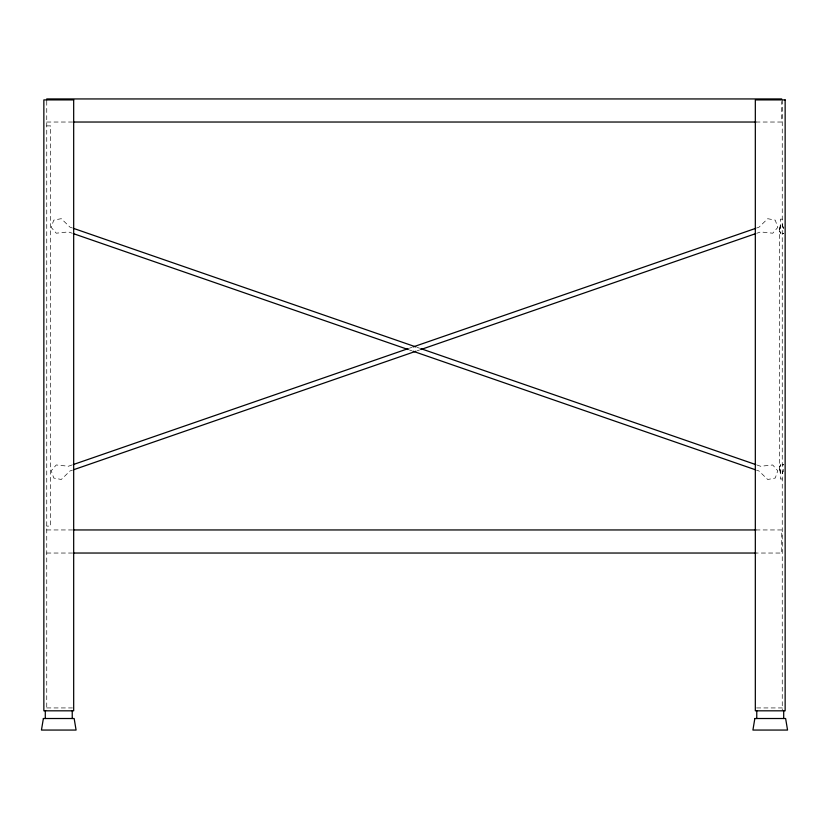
<?xml version="1.0" encoding="UTF-8"?>
<svg xmlns="http://www.w3.org/2000/svg" width="829" height="829" viewBox="0 0 829 829"><rect width="100%" height="100%" fill="white"/><g stroke="black" fill="none" stroke-linecap="round" stroke-linejoin="round"><path stroke-width="0.62" stroke-dasharray="4.14 3.11" d="M782.255 473.338L783.706 469.214L782.255 473.307L783.218 471.214M779.374 467.017L780.814 464.8L779.374 467.017L780.338 473.338L779.374 467.007L779.374 231.146L780.338 224.825L779.374 231.146L780.814 233.353M72.071 464.965L68.403 466.24L56.248 464.976L51.222 470.779L53.75 478.032L61.294 479.473L70.03 470.965L72.475 470.116M409.412 348.201L411.858 347.361M756.535 228.058L758.981 227.208L767.716 218.701L775.26 220.141L777.778 227.395L772.763 233.208L760.607 231.933L756.939 233.208M417.153 350.812L419.598 349.973M46.745 122.029L72.62 122.029M755.882 122.029L781.757 122.029L781.757 101.511M46.745 125.884L50.59 125.884L50.59 526.104L46.745 526.104M782.255 219.157L780.338 219.167L780.814 233.343L779.374 231.146L780.338 233.301M782.255 478.986L780.338 479.007L780.338 464.851M46.745 529.949L72.62 529.949M755.882 529.949L781.757 529.949L781.757 553.036L755.882 553.036M46.745 553.036L72.62 553.036M46.745 707.935L72.392 707.935M756.597 707.935L782.255 707.935M783.706 233.353L782.255 233.312L783.706 233.343M72.486 228.037L70.04 227.187L61.263 218.68L53.73 220.141L51.232 227.405L56.268 233.198L68.392 231.913L72.061 233.177M417.153 347.361L419.598 348.211M756.929 464.996L760.597 466.271L772.721 464.986L777.757 470.779L775.26 478.043L767.727 479.504L758.949 470.986L756.514 470.147M409.402 349.962L411.837 350.812M783.343 227.913L782.255 224.846L783.218 226.928M782.255 224.825L783.706 228.939M782.255 99.905L782.255 710.816M46.745 101.138L46.745 710.816M783.706 464.81L782.255 464.862L783.706 464.8"/><path stroke-width="1.24" d="M73.294 464.551L408.189 348.626M413.08 346.936L755.312 228.483M73.698 469.701L415.93 351.237M420.811 349.548L755.716 233.633M781.757 98.941L46.745 98.941L46.745 99.905M73.916 122.029L755.882 122.029M73.916 529.949L755.882 529.949M73.916 553.036L755.882 553.036M73.708 228.452L415.93 346.936M420.821 348.636L755.706 464.572M73.284 233.602L408.179 349.548M413.06 351.237L755.292 469.722M783.706 710.816L783.695 718.515M756.763 710.816L756.763 718.515M72.237 710.816L72.237 718.515M45.294 710.816L45.294 718.515M43.377 718.515L41.45 730.059L76.081 730.059L74.164 718.515L43.377 718.515M754.836 718.515L752.919 730.059L787.55 730.059L785.623 718.515L754.836 718.515M73.677 99.905L43.854 99.905L43.854 710.816L73.677 710.816L73.677 99.905M785.146 99.905L755.323 99.905L755.323 710.816L785.146 710.816L785.146 99.905"/></g></svg>
